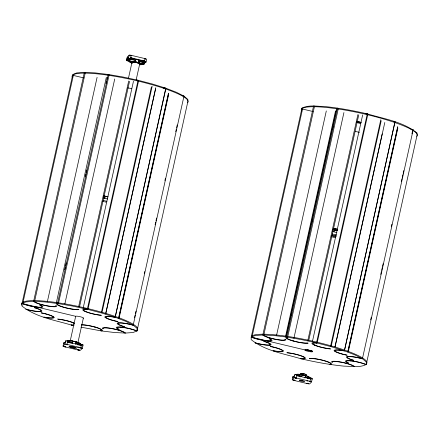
<?xml version="1.0" encoding="UTF-8"?>
<svg xmlns="http://www.w3.org/2000/svg" width="439" height="439" viewBox="0 0 439 439"><rect width="100%" height="100%" fill="white"/><g stroke="black" fill="none" stroke-linecap="round" stroke-linejoin="round"><path stroke-width="0.66" d="M80.255 343.88L80.26 343.594A6.684 1.07 12.5 0 0 77.78 342.332L71.31 340.79L67.315 340.796M80.375 344.395L81.21 344.395M131.909 63.079L129.818 62.173L129.39 61.515L129.834 61.339A6.684 1.07 12.5 0 1 133.385 61.515L138.378 62.596L143.163 64.357L142.082 63.94M129.384 61.8L129.944 59.013M142.675 62.766A3.068 0.488 12.5 0 1 143.756 62.547L145.166 62.673A1.811 0.291 12.5 0 0 145.501 62.333A1.811 0.291 12.5 0 0 143.021 61.74L141.616 61.614A4.609 0.735 12.5 0 1 138.724 61.043L142.675 62.766L142.329 64.604L139.811 64.785M80.93 327.159L101.508 330.951L114.656 332.532L125.411 333.064L133.039 332.515L137.017 330.924L137.078 328.399L133.215 325.112L125.691 321.288L115.023 317.183L101.936 313.084L87.317 309.265L72.172 305.983L57.52 303.47L44.372 301.895L33.616 301.363L25.989 301.906L22.01 303.497L21.95 306.021C35.976 317.331 54.853 320.108 71.711 325.162L73.686 325.59M301.955 109.371L301.983 108.109C308.902 104.68 316.947 106.436 324.344 106.507C338.82 107.934 353.132 110.601 367.289 113.877C384.147 118.925 403.024 121.707 417.05 133.012L416.99 135.536L366.225 364.529C359.305 367.959 351.26 366.203 343.863 366.131C329.387 364.705 315.076 362.038 300.913 358.762C284.06 353.713 265.183 350.931 251.157 339.627L251.218 337.103L301.983 108.109L302.734 108.175M295.683 374.686L296.523 374.686L296.973 374.22L299.036 374.215L306.987 375.938A6.684 1.07 12.5 0 1 309.468 377.2L309.462 377.485M350.531 360.902A10.915 1.745 12.5 0 0 348.5 362.965L347.754 362.899A11.88 1.899 12.5 0 1 349.96 360.649L350.531 360.902A10.915 1.745 12.5 0 1 365.473 364.463L366.225 364.529L366.285 362.005L362.422 358.718L354.899 354.893L344.231 350.788L331.143 346.684L316.524 342.864L301.379 339.588L286.727 337.075L273.579 335.495L262.824 334.962L255.196 335.511L251.218 337.103A11.88 1.899 12.5 0 0 267.483 340.982A11.88 1.899 12.5 0 0 269.689 338.732L268.937 338.667A10.915 1.745 12.5 0 1 266.912 340.73A10.915 1.745 12.5 0 1 251.97 337.168L251.218 337.103L308.721 350.816L308.886 350.064L306.971 349.609M121.323 327.296A10.915 1.745 12.5 0 0 119.298 329.36L118.546 329.294A11.88 1.899 12.5 0 1 120.752 327.05L121.323 327.296A10.915 1.745 12.5 0 1 136.266 330.858L137.017 330.924L187.782 101.936L187.843 99.412L183.979 96.125L176.462 92.3L165.788 88.195L152.701 84.09L138.087 80.271L122.936 76.995L108.29 74.482L95.137 72.901L84.381 72.369L76.754 72.918L72.775 74.509L22.01 303.497L22.762 303.563L73.379 75.245M33.616 301.363L34.555 301.544A10.915 1.745 12.5 0 0 46.479 305.659A10.915 1.745 12.5 0 0 55.704 305.654L56.642 305.835A11.88 1.899 12.5 0 1 46.6 305.846A11.88 1.899 12.5 0 1 33.616 301.363L84.381 72.369L85.32 72.55M34.703 300.874L85.171 73.22M47.39 301.566L97.096 77.341M56.302 302.976L106.326 77.335M64.659 269.678L65.252 267M65.548 265.661L66.141 262.983M85.292 176.61L85.885 173.932M86.181 172.593L86.774 169.915M105.925 83.542L106.518 80.864M106.814 79.525L107.259 77.516M63.743 307.355L64.105 307.289A10.915 1.745 12.5 0 0 78.06 309.341L78.932 309.594A11.88 1.899 12.5 0 1 63.743 307.355A11.88 1.899 12.5 0 1 57.52 303.47L108.29 74.482L109.157 74.729M58.541 303.053L109.009 75.398M64.868 303.859L114.727 78.971M78.466 350.086L64.571 346.772A1.811 0.291 12.5 0 1 63.057 346.113L63.798 342.771M129.939 59.298A3.128 0.499 12.5 0 1 128.852 59.523L127.469 59.402A1.778 0.285 12.5 0 0 126.805 59.446L127.299 57.054L129.22 55.144A1.778 0.285 12.5 0 1 131.168 55.314L145.073 58.623A1.811 0.291 12.5 0 1 146.588 59.287L145.847 62.623M126.591 60.401L127.332 57.065A1.778 0.285 12.5 0 0 127.447 57.235M129.362 61.268L128.078 61.048A1.778 0.285 12.5 0 1 126.635 60.527A1.778 0.285 12.5 0 1 127.261 60.357L127.469 59.402M63.057 346.113L64.945 344.192L65.68 340.851M128.479 58.48L129.181 55.133M127.261 60.357L128.643 60.478L128.852 59.523M64.945 344.192A1.811 0.291 12.5 0 1 66.931 344.368L67.672 341.026M129.834 61.339L130.394 58.831M130.432 58.656L131.173 55.309M66.026 341.147A1.811 0.291 12.5 0 1 66.366 340.801A1.811 0.291 12.5 0 1 68.846 341.394L68.632 342.349A1.811 0.291 12.5 0 0 67.463 341.981L81.358 345.295A1.778 0.285 12.5 0 0 80.068 345.081L79.146 344.999M131.579 59.013A1.778 0.285 12.5 0 0 128.973 58.42A1.778 0.285 12.5 0 0 129.137 58.892L130.185 59.358A2.672 0.428 12.5 0 1 130.18 59.786A6.684 1.07 12.5 0 1 133.725 59.962L135.377 60.247A2.552 0.406 12.5 0 1 132.957 59.611L131.579 59.013L131.788 58.058A1.778 0.285 12.5 0 0 130.641 57.701L144.541 61.01A1.811 0.291 12.5 0 0 143.235 60.785L141.83 60.659A4.609 0.735 12.5 0 1 138.938 60.088L135.585 59.292A2.552 0.406 12.5 0 1 133.171 58.656L131.788 58.058M69.702 342.815L69.911 341.86L68.846 341.394M70.202 341.004L75.678 316.299L22.01 303.497A11.88 1.899 12.5 0 0 38.275 307.377A11.88 1.899 12.5 0 0 40.481 305.127L39.73 305.061A10.915 1.745 12.5 0 1 37.705 307.13A10.915 1.745 12.5 0 1 22.762 303.563M128.369 78.625L132.073 61.932M132.633 59.474L132.841 58.519M132.885 59.583L133.094 58.628M78.652 306.663L128.676 81.023M79.525 306.916L129.549 81.27M72.402 343.578L72.956 341.076M104.685 198.691L105.239 196.189L108.038 196.842M135.031 61.795L135.585 59.292M83.141 308.244L133.467 81.264M75.749 344.379L76.309 341.871M138.378 62.596L138.938 60.088M77.873 342.826L83.361 318.061M136.178 79.827L139.739 63.77M78.356 344.928L78.565 343.973M78.685 344.955L78.899 344.006L80.282 344.127A1.778 0.285 12.5 0 1 82.565 344.648A1.778 0.285 12.5 0 1 82.702 345.059M141.616 61.614L141.83 60.659M85.111 311.509L85.863 311.575A10.915 1.745 12.5 0 0 100.805 315.142L101.376 315.389A11.88 1.899 12.5 0 1 85.111 311.509A11.88 1.899 12.5 0 1 87.317 309.265L138.087 80.271A11.88 1.899 12.5 0 0 136.941 80.189M141.879 64.78L142.11 63.748M80.03 344.631L80.26 343.594M88.041 308.842L138.51 81.193M80.068 345.081L80.282 344.127M141.967 64.368A1.811 0.291 12.5 0 0 143.734 64.604A1.811 0.291 12.5 0 0 143.613 64.253L142.543 63.787L142.752 62.832A3.068 0.488 12.5 0 1 142.499 62.7M143.021 61.74L143.235 60.785M83.053 344.994L82.312 348.336A1.778 0.285 12.5 0 0 80.825 347.688L81.566 344.346M143.613 64.253L143.827 63.298L142.752 62.832M144.332 61.965L145.073 58.623M143.959 64.544L144.173 63.589L146.055 61.669A1.811 0.291 12.5 0 1 145.375 61.718M101.398 312.464L151.422 86.818M102.117 312.041L152.141 86.401M105.651 313.858L155.757 87.696M105.722 313.847L155.598 88.87M115.023 317.183A11.88 1.899 12.5 0 0 104.981 317.194L105.92 317.375A10.915 1.745 12.5 0 1 115.144 317.37L165.788 88.195A11.88 1.899 12.5 0 0 163.429 87.778M115.292 316.7L165.761 89.046M118.585 318.143L168.461 93.172M118.706 318.33L168.581 93.353M119.068 318.193L168.642 94.555M134.482 317.814L135.075 315.136M135.371 313.797L135.969 311.119M144.283 273.623L144.727 271.615M155.115 224.746L155.708 222.068M156.004 220.729L156.602 218.051M164.916 180.555L165.36 178.547M175.748 131.678L176.341 129M176.637 127.661L177.235 124.983M118.898 323.126A10.915 1.745 12.5 0 0 124.61 326.698L124.248 326.764A11.88 1.899 12.5 0 1 118.025 322.879L118.898 323.126A10.915 1.745 12.5 0 1 132.852 325.184L133.215 325.112L183.979 96.125A11.88 1.899 12.5 0 0 182.251 95.653M252.118 336.499L302.586 108.845M262.824 334.962L313.589 105.975L314.527 106.156L263.762 335.144A10.915 1.745 12.5 0 0 275.687 339.265A10.915 1.745 12.5 0 0 284.911 339.259L285.849 339.44A11.88 1.899 12.5 0 1 275.807 339.446A11.88 1.899 12.5 0 1 262.824 334.962L263.762 335.144M276.592 335.166L326.303 110.941M285.509 336.581L335.528 110.935M286.08 336.724L336.697 108.4M291.194 315.334L291.787 312.656M311.827 222.266L312.42 219.588M332.46 129.198L333.053 126.52M292.95 340.96L293.312 340.894A10.915 1.745 12.5 0 0 307.267 342.947L308.14 343.194A11.88 1.899 12.5 0 1 292.95 340.96A11.88 1.899 12.5 0 1 286.727 337.075L337.492 108.082M293.312 340.894A10.915 1.745 12.5 0 1 287.6 337.322L338.217 109.004M293.927 338.134L343.929 112.571M307.673 383.691L293.779 380.377A1.811 0.291 12.5 0 1 292.264 379.713L293.005 376.377M292.264 379.713L294.146 377.792L294.887 374.456M294.146 377.792A1.811 0.291 12.5 0 1 296.138 377.968L296.879 374.632M295.233 374.747A1.811 0.291 12.5 0 1 295.573 374.407A1.811 0.291 12.5 0 1 298.048 374.999L297.84 375.954A1.811 0.291 12.5 0 0 296.671 375.586L310.565 378.901A1.778 0.285 12.5 0 0 309.275 378.681L309.49 377.732A1.778 0.285 12.5 0 1 311.772 378.248A1.778 0.285 12.5 0 1 311.909 378.659M298.904 376.415L299.118 375.466L298.048 374.999M307.86 340.269L357.884 114.623M308.732 340.516L358.756 114.875M299.189 375.828L301.823 376.228L302.164 374.676M333.036 231.161L334.101 231.342L334.447 229.789L337.245 230.448M359.486 121.822L359.321 122.574L356.764 121.965M312.497 341.18L362.669 114.864M304.957 377.979L305.511 375.477M307.772 377.578L307.563 378.533L308.815 378.643M307.893 378.561L308.101 377.606L309.49 377.732M314.319 345.114L315.07 345.18A10.915 1.745 12.5 0 0 330.013 348.742L330.583 348.994A11.88 1.899 12.5 0 1 314.319 345.114A11.88 1.899 12.5 0 1 316.524 342.864L367.289 113.877A11.88 1.899 12.5 0 0 365.621 113.772M317.243 342.447L367.717 114.793M312.255 378.599L311.52 381.935A1.778 0.285 12.5 0 0 310.033 381.288L310.774 377.952M330.605 346.064L380.778 119.754M331.176 346.316L381.2 120.67M335.006 346.788L382.21 133.868M335.078 346.777L384.805 122.476M344.231 350.788A11.88 1.899 12.5 0 0 334.189 350.794L335.122 350.975A10.915 1.745 12.5 0 1 344.352 350.97L394.996 121.795A11.88 1.899 12.5 0 0 393.805 121.576M344.5 350.3L394.996 121.795M347.792 351.749L397.668 126.772M347.913 351.93L397.789 126.959M348.27 351.793L397.849 128.161M370.664 319.949L371.262 317.271M380.761 274.419L381.354 271.741M381.65 270.402L382.243 267.724M382.539 266.385L383.137 263.707M391.297 226.881L391.895 224.203M401.394 181.351L401.987 178.673M402.283 177.334L402.876 174.656M403.172 173.317L403.77 170.639M411.93 133.813L412.528 131.135M348.105 356.731A10.915 1.745 12.5 0 0 353.818 360.304L353.455 360.37A11.88 1.899 12.5 0 1 347.233 356.484L348.105 356.731A10.915 1.745 12.5 0 1 362.054 358.784L362.422 358.718L413.187 129.725A11.88 1.899 12.5 0 0 410.86 129.104M126.767 59.441L128.687 57.525A1.778 0.285 12.5 0 0 128.803 57.701M130.937 55.55L131.53 55.55M144.832 58.864L145.792 59.051M64.807 346.53C67.71 347.139 61.773 346.113 64.939 346.398M66.695 344.61C69.592 345.213 63.66 344.192 66.827 344.478M72.698 347.227L73.061 346.859M78.576 349.976C81.736 350.267 75.793 349.224 78.707 349.845M80.589 347.924C83.503 348.544 77.56 347.501 80.721 347.792M82.345 348.341L80.425 350.256A1.778 0.285 12.5 0 1 79.146 350.223A1.778 0.285 12.5 0 1 77.324 349.724M333.827 236.308L334.189 235.946M308.886 350.064L308.529 350.432A2.733 0.439 12.5 0 0 311.536 350.58M294.015 380.136C296.918 380.739 290.98 379.713 294.146 379.998M295.902 378.215C298.8 378.819 292.868 377.792 296.034 378.078M301.906 380.832L302.268 380.465M307.783 383.582C310.938 383.878 305.001 382.824 307.915 383.45M309.797 381.529C312.7 382.133 306.762 381.107 309.929 381.392M311.553 381.946L309.665 383.867A1.778 0.285 12.5 0 1 308.354 383.823A1.778 0.285 12.5 0 1 306.532 383.324M142.434 62.278L142.884 62.097M68.33 341.526L66.849 341.015M82.225 344.84L81.462 344.45M297.532 375.125L297.016 374.802M183.617 96.19L183.979 96.125M413.187 129.725L412.825 129.796A10.915 1.745 12.5 0 0 411.777 129.505M94.923 327.132L95.285 327.066M324.125 360.737L324.492 360.671A11.88 1.899 12.5 0 1 330.71 364.557L329.843 364.31A10.915 1.745 12.5 0 0 324.125 360.737A10.915 1.745 12.5 0 0 310.175 358.685L309.303 358.433A11.88 1.899 12.5 0 1 324.492 360.671M309.775 377.924L311.13 378.188M78.899 344.006L78.471 343.962A2.552 0.406 12.5 0 1 75.963 343.424L77.434 343.885M308.101 377.606L307.679 377.567A2.552 0.406 12.5 0 1 305.171 377.024L306.641 377.485M73.165 322.846L73.917 322.912A11.88 1.899 12.5 0 0 57.652 319.032L58.222 319.285A10.915 1.745 12.5 0 1 74.548 323.548M302.372 356.452L303.124 356.517A11.88 1.899 12.5 0 1 300.913 358.762L300.342 358.515A10.915 1.745 12.5 0 0 302.372 356.452A10.915 1.745 12.5 0 0 287.43 352.885L286.859 352.638A11.88 1.899 12.5 0 1 303.124 356.517M81.917 344.84L81.456 344.774M65.883 346.997L64.571 346.772M295.085 380.602L293.779 380.377M332.85 229.515L334.447 229.789M103.642 195.915L105.239 196.189M103.302 197.462L104.894 197.737A3.128 0.499 12.5 0 1 103.384 197.38M70.964 342.343L72.616 342.623A4.609 0.735 12.5 0 1 69.911 341.86M282.315 350.651L283.254 350.832A11.88 1.899 12.5 0 1 273.212 350.843L273.091 350.657A10.915 1.745 12.5 0 0 282.315 350.651A10.915 1.745 12.5 0 0 270.391 346.536L270.27 346.349A11.88 1.899 12.5 0 1 283.254 350.832M53.108 317.051L54.046 317.232A11.88 1.899 12.5 0 1 44.004 317.238L43.884 317.057A10.915 1.745 12.5 0 0 53.108 317.051A10.915 1.745 12.5 0 0 41.184 312.93L41.063 312.749A11.88 1.899 12.5 0 1 54.046 317.232M131.069 55.418L129.977 55.325L130.345 55.55M357.571 121.367L358.85 121.674M301.818 108.861L313.078 111.55M72.611 75.256L83.876 77.944M332.257 231.49L336.889 232.593M332.257 233.998L336.735 235.068M331.352 236.753L335.319 237.697M103.714 198.044L107.681 198.988M103.05 200.398L106.891 201.314M312.08 379.559L312.047 379.554A1.778 0.285 12.5 0 1 311.926 379.598M296.138 377.968L310.038 381.282M82.872 345.959L82.839 345.948A1.778 0.285 12.5 0 1 82.719 345.998M66.931 344.368L80.831 347.683M286.727 337.075L287.6 337.322M269.337 344.9L270.21 345.147A11.88 1.899 12.5 0 0 263.987 341.262L263.625 341.328A10.915 1.745 12.5 0 1 269.337 344.9A10.915 1.745 12.5 0 1 255.383 342.848L255.021 342.914A11.88 1.899 12.5 0 0 270.21 345.147M57.52 303.47L58.392 303.722A10.915 1.745 12.5 0 0 64.105 307.289M40.13 311.295L41.003 311.547A11.88 1.899 12.5 0 0 34.78 307.657L34.418 307.728A10.915 1.745 12.5 0 1 40.13 311.295A10.915 1.745 12.5 0 1 26.175 309.243L25.813 309.308A11.88 1.899 12.5 0 0 41.003 311.547M367.289 113.877L367.866 114.124M138.087 80.271L138.658 80.524A10.915 1.745 12.5 0 0 137.281 80.436M316.524 342.864L317.095 343.117A10.915 1.745 12.5 0 0 315.07 345.18M266.912 340.73L267.483 340.982M87.317 309.265L87.893 309.511A10.915 1.745 12.5 0 0 85.863 311.575M37.705 307.13L38.275 307.377M165.788 88.195L165.909 88.376A10.915 1.745 12.5 0 0 163.22 87.915M341.635 362.18L341.756 362.367A10.915 1.745 12.5 0 1 353.68 366.483L354.619 366.664A11.88 1.899 12.5 0 0 341.635 362.18A11.88 1.899 12.5 0 0 331.593 362.191L332.526 362.373A10.915 1.745 12.5 0 1 341.756 362.367M112.428 328.581L112.549 328.762A10.915 1.745 12.5 0 1 124.473 332.883L125.411 333.064A11.88 1.899 12.5 0 0 112.428 328.581A11.88 1.899 12.5 0 0 102.386 328.586L103.319 328.767A10.915 1.745 12.5 0 1 112.549 328.762M307.854 350.256A2.733 0.439 12.5 0 1 307.251 350.064M347.233 356.484A11.88 1.899 12.5 0 1 362.422 358.718M336.296 236.67A2.733 0.439 12.5 0 1 331.714 235.578M331.725 235.238A2.733 0.439 12.5 0 1 335.819 235.941M332.981 229.624A6.19 0.988 12.5 0 1 333.986 229.789M334.507 229.882A6.19 0.988 12.5 0 1 336.082 230.228M336.603 230.354A6.19 0.988 12.5 0 1 337.607 230.623M334.101 231.342A3.128 0.499 12.5 0 1 332.592 230.985M334.48 230.003A6.19 0.988 12.5 0 1 335.533 230.223M336.576 230.475A6.19 0.988 12.5 0 1 337.58 230.744M334.683 229.998A4.95 0.79 12.5 0 1 335.95 230.272M333.174 228.445A3.216 0.516 12.5 0 1 337.58 229.301M334.041 228.598A2.733 0.439 12.5 0 1 337.295 229.301M349.96 360.649A11.88 1.899 12.5 0 1 366.225 364.529M361.105 122.53A2.733 0.439 12.5 0 1 359.826 122.338M359.42 132.32A59.402 9.499 12.5 0 1 355.442 131.437M301.758 111.385A59.402 9.499 12.5 0 1 359.552 112.905A59.402 9.499 12.5 0 1 416.825 136.288M360.787 123.491A3.962 0.631 12.5 0 1 356.951 122.58M356.978 121.554A3.962 0.631 12.5 0 1 360.814 122.3M360.951 122.739A3.962 0.631 12.5 0 1 358.965 122.355M357.994 122.097A3.962 0.631 12.5 0 1 357.121 121.828M334.189 350.794A11.88 1.899 12.5 0 0 347.167 355.277L347.051 355.096A10.915 1.745 12.5 0 1 335.122 350.975M251.382 336.351A59.402 9.499 12.5 0 1 316.695 342.113A59.402 9.499 12.5 0 1 366.389 363.777M312.722 350.981A3.962 0.631 12.5 0 1 308.365 350.591M307.393 350.338A3.962 0.631 12.5 0 1 306.521 350.064M305.807 349.79A3.962 0.631 12.5 0 1 305.308 349.537M299.332 374.346A6.19 0.988 12.5 0 1 305.324 375.51M305.802 375.652A6.19 0.988 12.5 0 1 306.691 375.938M307.799 376.366A6.19 0.988 12.5 0 1 308.584 376.761M308.99 377.106A6.19 0.988 12.5 0 1 308.979 377.37M301.823 376.228A4.609 0.735 12.5 0 1 299.118 375.466M299.305 374.462A6.19 0.988 12.5 0 1 303.256 375.109M303.777 375.23A6.19 0.988 12.5 0 1 305.303 375.63M305.774 375.768A6.19 0.988 12.5 0 1 306.663 376.058M307.777 376.486A6.19 0.988 12.5 0 1 308.557 376.881M299.195 374.5A4.95 0.79 12.5 0 1 301.187 374.676M302.405 374.884A4.95 0.79 12.5 0 1 303.667 375.158M299.003 374.676A4.456 0.713 12.5 0 1 300.38 374.67M300.468 373.759A3.216 0.516 12.5 0 1 303.393 373.666A3.216 0.516 12.5 0 1 306.279 375.016M301.269 373.463A2.733 0.439 12.5 0 1 305.012 374.187M305.506 374.379A2.733 0.439 12.5 0 1 306.027 374.703M294.794 375.586A1.811 0.291 12.5 0 1 294.679 375.411L292.791 377.331A1.811 0.291 12.5 0 1 293.471 377.282M300.402 376.881A4.609 0.735 12.5 0 1 300.166 376.816M293 376.453A1.811 0.291 12.5 0 1 293.686 376.327M102.517 201.638A2.733 0.439 12.5 0 1 103.966 201.71M104.641 201.825A2.733 0.439 12.5 0 1 106.013 202.149M103.774 196.019A6.19 0.988 12.5 0 1 107.906 196.886M103.747 196.14A6.19 0.988 12.5 0 1 105.272 196.403M104.257 196.189A4.95 0.79 12.5 0 1 105.481 196.398M104.444 196.299A4.456 0.713 12.5 0 1 105.541 196.491M104.427 198.642A3.128 0.499 12.5 0 1 104.169 198.587M74.12 324.964A10.915 1.745 12.5 0 1 71.134 324.909L71.711 325.162A11.88 1.899 12.5 0 0 73.862 325.266M120.752 327.05A11.88 1.899 12.5 0 1 137.017 330.924M67.793 340.911A6.19 0.988 12.5 0 1 71.491 340.905M71.991 340.982A6.19 0.988 12.5 0 1 77.483 342.332M78.597 342.76A6.19 0.988 12.5 0 1 79.783 343.501M68.182 340.862A6.19 0.988 12.5 0 1 70.097 340.862M71.963 341.103A6.19 0.988 12.5 0 1 72.995 341.29M74.57 341.63A6.19 0.988 12.5 0 1 77.456 342.453M79.355 343.282A6.19 0.988 12.5 0 1 79.755 343.622M71.98 341.076A4.95 0.79 12.5 0 1 73.198 341.284M75.678 341.877A4.95 0.79 12.5 0 1 76.77 342.217M78.285 342.875A4.95 0.79 12.5 0 1 78.608 343.15M75.492 341.91A4.456 0.713 12.5 0 1 76.474 342.217M65.587 341.981A1.811 0.291 12.5 0 1 65.471 341.805L63.584 343.726A1.811 0.291 12.5 0 1 63.94 343.66M77.785 344.851A2.552 0.406 12.5 0 1 77.527 344.807M72.155 343.523A4.609 0.735 12.5 0 1 71.667 343.402M70.514 343.084A4.609 0.735 12.5 0 1 70.092 342.947M64.143 343.068A1.811 0.291 12.5 0 1 64.478 342.722M105.92 317.375A10.915 1.745 12.5 0 0 117.844 321.491L117.965 321.677A11.88 1.899 12.5 0 1 104.981 317.194M107.495 74.8A11.88 1.899 12.5 0 1 108.29 74.482M118.025 322.879A11.88 1.899 12.5 0 1 133.215 325.112M132.161 63.062A6.19 0.988 12.5 0 1 131.42 61.416A6.19 0.988 12.5 0 1 140.332 63.342A6.19 0.988 12.5 0 1 139.52 64.654M129.725 60.253A3.128 0.499 12.5 0 1 128.643 60.478M132.183 62.942A6.19 0.988 12.5 0 1 131.102 61.29A6.19 0.988 12.5 0 1 139.586 62.936A6.19 0.988 12.5 0 1 140.667 64.593M132.035 62.601A4.95 0.79 12.5 0 1 132.633 61.641A4.95 0.79 12.5 0 1 139.163 63.051A4.95 0.79 12.5 0 1 139.706 64.264M131.985 62.837A4.95 0.79 12.5 0 1 132.578 61.877A4.95 0.79 12.5 0 1 139.114 63.293A4.95 0.79 12.5 0 1 139.657 64.5M132.369 62.876A4.456 0.713 12.5 0 1 132.902 62.009A4.456 0.713 12.5 0 1 138.784 63.282A4.456 0.713 12.5 0 1 139.273 64.368M139.909 63.534A4.456 0.713 12.5 0 1 139.328 64.127M132.419 62.634A4.456 0.713 12.5 0 1 134.235 61.91M135.333 62.097A4.456 0.713 12.5 0 1 136.469 62.343M138.548 62.936A4.456 0.713 12.5 0 1 139.35 63.243M132.984 62.113A3.216 0.516 12.5 0 1 133.983 62.113M135.486 62.333A3.216 0.516 12.5 0 1 136.309 62.508M137.1 62.717A3.216 0.516 12.5 0 1 137.808 62.942M143.827 63.298A1.811 0.291 12.5 0 1 144.173 63.589M142.543 63.787A3.068 0.488 12.5 0 1 142.406 63.721M75.678 316.464A3.962 0.631 12.5 0 1 80.035 316.684A3.962 0.631 12.5 0 1 83.081 318.231M81.621 324.723A11.88 1.899 12.5 0 1 96.646 327.472A11.88 1.899 12.5 0 1 101.508 330.951L100.635 330.704A10.915 1.745 12.5 0 0 95.345 327.258A10.915 1.745 12.5 0 0 81.363 325.025M22.115 305.27A59.402 9.499 12.5 0 1 79.914 306.79A59.402 9.499 12.5 0 1 137.182 330.177M72.194 77.077A59.402 9.499 12.5 0 1 132.238 79.717A59.402 9.499 12.5 0 1 187.618 102.688M127.771 87.954A3.962 0.631 12.5 0 1 131.607 88.694M127.354 60.582L129.269 61.043L127.354 60.582M129.236 58.661L131.157 59.122L129.236 58.661M143.136 61.976L145.051 62.437L143.136 61.976M78.158 347.342L77.824 347.315L78.158 347.342M307.366 380.948L307.031 380.915L307.366 380.948M306.351 350.816A3.962 0.631 12.5 0 0 312.552 351.727A3.962 0.631 12.5 0 0 307.256 349.899A3.962 0.631 12.5 0 0 306.351 350.816M300.276 380.832A2.733 0.439 12.5 0 0 304.551 381.464A2.733 0.439 12.5 0 0 300.896 380.196A2.733 0.439 12.5 0 0 300.276 380.832M71.069 347.227A2.733 0.439 12.5 0 0 75.343 347.858A2.733 0.439 12.5 0 0 71.689 346.596A2.733 0.439 12.5 0 0 71.069 347.227M70.481 347.265A3.962 0.631 12.5 0 0 76.682 348.176A3.962 0.631 12.5 0 0 71.387 346.349A3.962 0.631 12.5 0 0 70.481 347.265"/></g></svg>
